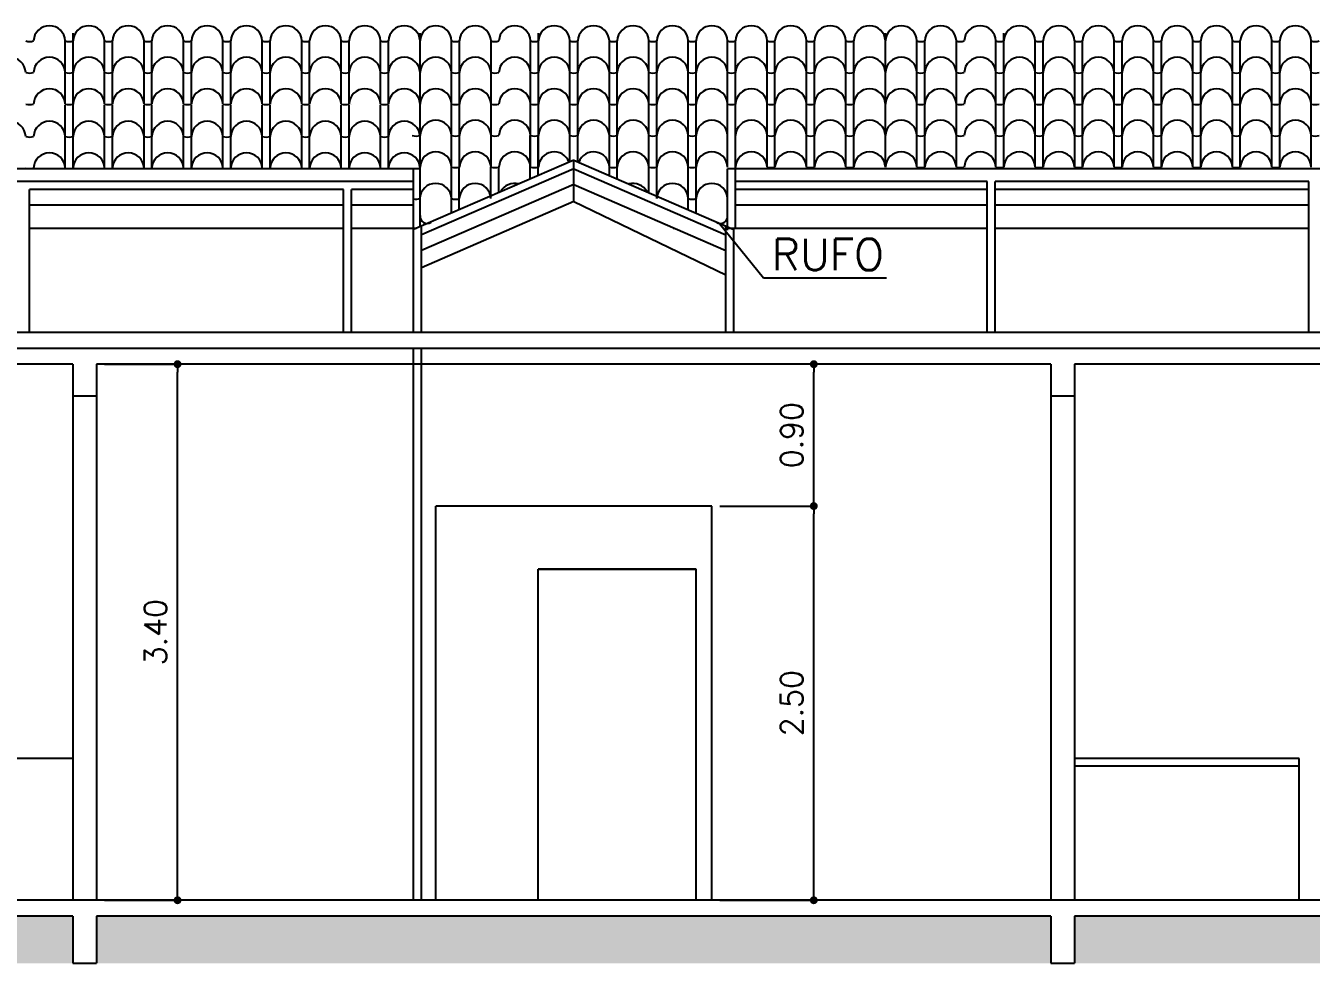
# Model space of a CAD drawing. Extents: x -410.3 to -320, y 119.3 to 190.5.
# Drawn here: x -365.1 to -356.95, y 158.92 to 164.87 of the extents above; entities that cross this region are included whole.
import ezdxf

# ---------------------------------------------------------------- set-up
doc = ezdxf.new("R2010")
doc.units = 0
doc.header["$MEASUREMENT"] = 0
doc.layers.get('DEFPOINTS').update_dxf_attribs({"linetype": 'CONTINUOUS'})
for name, color, linetype in [('ACESSÓRIO', 2, 'CONTINUOUS'), ('ALVENARIA', 7, 'CONTINUOUS'), ('ALVENARIA1', 44, 'CONTINUOUS'), ('COBERTURA', 6, 'CONTINUOUS'), ('COTA', 1, 'CONTINUOUS'), ('HATCH', 30, 'CONTINUOUS'), ('JAPOR', 142, 'CONTINUOUS'), ('TEXTO2', 40, 'CONTINUOUS')]:
    doc.layers.add(name, color=color, linetype=linetype)
doc.styles.add('SIMPLEX', font='SIMPLEX.SHX')
doc.dimstyles.new('DIM75', dxfattribs={"dimtxt": 0.14, "dimasz": 0.05, "dimexe": 0.02, "dimexo": 0.05, "dimgap": 0.07, "dimtad": 1, "dimzin": 0, "dimdsep": 46, "dimtxsty": 'SIMPLEX', "dimblk1": 'DOT', "dimblk2": 'DOT', "dimsah": 1, "dimcen": 0.09, "dimadec": 0, "dimazin": 0, "dimtfac": 1, "dimtix": 1, "dimtofl": 0, "dimtmove": 2, "dimatfit": 3, "dimldrblk": 'DOT', "dimfxl": 1, "dimtolj": 1, "dimtzin": 0, "dimarcsym": 0})

# ---------------------------------------------------------------- blocks, each defined once
blk = doc.blocks.new('DOT')
at = {"layer": 'ALVENARIA', "color": 0, "linetype": 'ByBlock'}
blk.add_line((-0.5, 0), (-1, 0), dxfattribs=at)
at = {"layer": 'ALVENARIA', "color": 0, "linetype": 'ByBlock', "const_width": 0.5}
blk.add_lwpolyline([(-0.25, 0, 1), (0.25, 0, 1)], format="xyb", close=True, dxfattribs=at)
blk = doc.blocks.new('*D329')
at = {"layer": 'COTA', "color": 0, "linetype": 'ByBlock', "lineweight": -2}
for p, q in [((-364.6039, 162.7185), (-364.1207, 162.7185)), ((-364.1407, 159.3685), (-364.1407, 162.6685)), ((-364.6039, 159.3185), (-364.1207, 159.3185))]:
    blk.add_line(p, q, dxfattribs=at)
at = {"layer": 'DEFPOINTS', "color": 0, "linetype": 'ByBlock'}
for p in [(-364.6539, 162.7185), (-364.1407, 162.7185), (-364.6539, 159.3185)]:
    blk.add_point(p, dxfattribs=at)
at = {"layer": 'COTA', "color": 0, "linetype": 'ByBlock', "lineweight": -2, "xscale": 0.05, "yscale": 0.05, "zscale": 0.05}
for p, rotation in [((-364.1407, 162.7185), 90), ((-364.1407, 159.3185), 270)]:
    blk.add_blockref('DOT', p, dxfattribs=dict(at, rotation=rotation))
at = {"layer": 'COTA', "color": 0, "linetype": 'ByBlock', "insert": (-364.2807, 161.0185), "char_height": 0.14, "attachment_point": 5, "rotation": 90, "style": 'SIMPLEX'}
blk.add_mtext('\\A1;3.40', dxfattribs=at)
blk = doc.blocks.new('*D330')
at = {"layer": 'COTA', "color": 0, "linetype": 'ByBlock', "lineweight": -2}
for p, q in [((-360.7039, 161.8185), (-360.0874, 161.8185)), ((-360.1074, 159.3685), (-360.1074, 161.7685)), ((-360.7039, 159.3185), (-360.0874, 159.3185))]:
    blk.add_line(p, q, dxfattribs=at)
at = {"layer": 'DEFPOINTS', "color": 0, "linetype": 'ByBlock'}
for p in [(-360.7539, 161.8185), (-360.1074, 161.8185), (-360.7539, 159.3185)]:
    blk.add_point(p, dxfattribs=at)
at = {"layer": 'COTA', "color": 0, "linetype": 'ByBlock', "lineweight": -2, "xscale": 0.05, "yscale": 0.05, "zscale": 0.05}
for p, rotation in [((-360.1074, 161.8185), 90), ((-360.1074, 159.3185), 270)]:
    blk.add_blockref('DOT', p, dxfattribs=dict(at, rotation=rotation))
at = {"layer": 'COTA', "color": 0, "linetype": 'ByBlock', "insert": (-360.2474, 160.5685), "char_height": 0.14, "attachment_point": 5, "rotation": 90, "style": 'SIMPLEX'}
blk.add_mtext('\\A1;2.50', dxfattribs=at)
blk = doc.blocks.new('*D331')
at = {"layer": 'COTA', "color": 0, "linetype": 'ByBlock', "lineweight": -2}
for p, q in [((-358.6539, 162.7185), (-360.1274, 162.7185)), ((-360.1074, 161.8685), (-360.1074, 162.6685)), ((-360.7039, 161.8185), (-360.0874, 161.8185))]:
    blk.add_line(p, q, dxfattribs=at)
at = {"layer": 'DEFPOINTS', "color": 0, "linetype": 'ByBlock'}
for p in [(-360.1074, 162.7185), (-358.6039, 162.7185), (-360.7539, 161.8185)]:
    blk.add_point(p, dxfattribs=at)
at = {"layer": 'COTA', "color": 0, "linetype": 'ByBlock', "lineweight": -2, "xscale": 0.05, "yscale": 0.05, "zscale": 0.05}
for p, rotation in [((-360.1074, 162.7185), 90), ((-360.1074, 161.8185), 270)]:
    blk.add_blockref('DOT', p, dxfattribs=dict(at, rotation=rotation))
at = {"layer": 'COTA', "color": 0, "linetype": 'ByBlock', "insert": (-360.2474, 162.2685), "char_height": 0.14, "attachment_point": 5, "rotation": 90, "style": 'SIMPLEX'}
blk.add_mtext('\\A1;0.90', dxfattribs=at)

msp = doc.modelspace()

# ---------------------------------------------------------------- hatches: boundary and pattern name
at = {"layer": 'HATCH', "linetype": 'ByBlock'}
h = msp.add_hatch(dxfattribs=at)
h.set_pattern_fill('EARTH', color=256, scale=0.8, angle=30, style=0)
h.paths.add_polyline_path([(-358.6039, 159.2185), (-364.6539, 159.2185), (-364.6539, 158.9185), (-358.6039, 158.9185)])
h.paths.add_polyline_path([(-355.4539, 159.2185), (-358.4539, 159.2185), (-358.4539, 158.9185), (-355.4539, 158.9185)])
h.paths.add_polyline_path([(-352.3039, 159.2185), (-355.3039, 159.2185), (-355.3039, 158.9185), (-352.3039, 158.9185)])
h.paths.add_polyline_path([(-349.1539, 159.2185), (-352.1539, 159.2185), (-352.1539, 158.9185), (-349.1539, 158.9185)])
h.paths.add_polyline_path([(-344.8539, 159.2185), (-349.0039, 159.2185), (-349.0039, 158.9185), (-344.8539, 158.9185)])
h.paths.add_polyline_path([(-342.9302, 159.1185), (-343.7039, 159.1185), (-344.7039, 159.1185), (-344.7039, 158.9185), (-342.9302, 158.9185)])
h.paths.add_polyline_path([(-368.4539, 159.2185), (-371.9539, 159.2185), (-371.9539, 158.9185), (-368.4539, 158.9185)])
h.paths.add_polyline_path([(-364.8039, 159.2185), (-368.3039, 159.2185), (-368.3039, 158.9185), (-364.8039, 158.9185)])
h.paths.add_polyline_path([(-372.1039, 159.2185), (-373.3039, 159.2185), (-373.3039, 158.9185), (-372.1039, 158.9185)])
h.paths.add_polyline_path([(-373.4539, 159.2185), (-374.6539, 159.2185), (-374.6539, 158.9185), (-373.4539, 158.9185)])
h.paths.add_polyline_path([(-374.8039, 159.2185), (-377.3039, 159.2185), (-377.3039, 158.9185), (-374.8039, 158.9185)])
h.paths.add_polyline_path([(-377.4539, 159.1185), (-378.4539, 159.1185), (-379.5484, 159.1185), (-379.5484, 158.9185), (-377.4539, 158.9185)])

# ---------------------------------------------------------------- linework, layer by layer
at = {"layer": 'ACESSÓRIO', "linetype": 'ByBlock'}
for p, q in [((-364.8039, 160.2185), (-365.3539, 160.2185)), ((-357.0313, 160.2185), (-358.4539, 160.2185)), ((-357.0313, 160.1685), (-358.4539, 160.1685)), ((-357.0313, 159.3185), (-357.0313, 160.2185))]:
    msp.add_line(p, q, dxfattribs=at)
at = {"layer": 'ALVENARIA', "linetype": 'ByBlock'}
for p, q in [((-344.7039, 162.8185), (-377.4539, 162.8185)), ((-362.6439, 159.3185), (-362.6439, 162.8185)), ((-362.5939, 159.3185), (-362.5939, 162.8185)), ((-364.8039, 162.7185), (-368.3039, 162.7185)), ((-358.6039, 162.7185), (-364.6539, 162.7185)), ((-355.4539, 162.7185), (-358.4539, 162.7185)), ((-364.8039, 162.5185), (-364.6539, 162.5185)), ((-358.6039, 162.5185), (-358.4539, 162.5185)), ((-360.8539, 161.4185), (-361.8539, 161.4185)), ((-344.7039, 159.3185), (-377.4539, 159.3185)), ((-364.8039, 159.2185), (-368.3039, 159.2185)), ((-358.6039, 159.2185), (-364.6539, 159.2185)), ((-355.4539, 159.2185), (-358.4539, 159.2185)), ((-364.8039, 158.9185), (-364.6539, 158.9185)), ((-358.6039, 158.9185), (-358.4539, 158.9185))]:
    msp.add_line(p, q, dxfattribs=at)
at = {"layer": 'ALVENARIA'}
for p, q in [((-364.8039, 162.7185), (-364.8039, 159.3185)), ((-364.6539, 162.7185), (-364.6539, 159.3185)), ((-358.6039, 162.7185), (-358.6039, 159.3185)), ((-358.4539, 162.7185), (-358.4539, 159.3185)), ((-364.8039, 159.2185), (-364.8039, 158.9185)), ((-364.6539, 159.2185), (-364.6539, 158.9185)), ((-358.6039, 159.2185), (-358.6039, 158.9185)), ((-358.4539, 159.2185), (-358.4539, 158.9185))]:
    msp.add_line(p, q, dxfattribs=at)
at = {"layer": 'ALVENARIA1', "linetype": 'ByBlock'}
for p, q in [((-360.7539, 161.8185), (-362.5039, 161.8185)), ((-362.5039, 159.3185), (-362.5039, 161.8185)), ((-360.7539, 159.3185), (-360.7539, 161.8185))]:
    msp.add_line(p, q, dxfattribs=at)
at = {"layer": 'COBERTURA'}
for p, q in [((-364.8032, 164.5685), (-364.8032, 164.8185)), ((-362.6033, 164.5685), (-362.6033, 164.8185)), ((-362.6033, 164.5685), (-362.6033, 164.8185)), ((-361.8533, 164.5685), (-361.8533, 164.8185)), ((-359.6534, 164.5685), (-359.6534, 164.8185)), ((-359.6534, 164.5685), (-359.6534, 164.8185)), ((-358.9034, 164.5685), (-358.9034, 164.8185)), ((-364.8533, 164.5685), (-364.8533, 164.7685)), ((-364.6033, 164.5685), (-364.6033, 164.7685)), ((-364.5532, 164.5685), (-364.5532, 164.7685)), ((-364.5532, 164.5685), (-364.5532, 164.7685)), ((-364.3533, 164.5685), (-364.3533, 164.7685)), ((-364.3032, 164.5685), (-364.3032, 164.7685)), ((-364.1033, 164.5685), (-364.1033, 164.7685)), ((-364.0532, 164.5685), (-364.0532, 164.7685)), ((-363.8533, 164.5685), (-363.8533, 164.7685)), ((-363.8032, 164.5685), (-363.8032, 164.7685)), ((-363.6033, 164.5685), (-363.6033, 164.7685)), ((-363.5532, 164.5685), (-363.5532, 164.7685)), ((-363.3533, 164.5685), (-363.3533, 164.7685)), ((-363.3032, 164.5685), (-363.3032, 164.7685)), ((-363.1033, 164.5685), (-363.1033, 164.7685)), ((-363.0532, 164.5685), (-363.0532, 164.7685)), ((-362.8533, 164.5685), (-362.8533, 164.7685)), ((-362.8032, 164.5685), (-362.8032, 164.7685)), ((-362.4034, 164.5685), (-362.4034, 164.7685)), ((-362.3533, 164.5685), (-362.3533, 164.7685)), ((-362.1534, 164.5685), (-362.1534, 164.7685)), ((-361.9034, 164.5685), (-361.9034, 164.7685)), ((-361.6534, 164.5685), (-361.6534, 164.7685)), ((-361.6033, 164.5685), (-361.6033, 164.7685)), ((-361.6033, 164.5685), (-361.6033, 164.7685)), ((-361.4034, 164.5685), (-361.4034, 164.7685)), ((-361.3533, 164.5685), (-361.3533, 164.7685)), ((-361.1534, 164.5685), (-361.1534, 164.7685)), ((-361.1033, 164.5685), (-361.1033, 164.7685)), ((-360.9034, 164.5685), (-360.9034, 164.7685)), ((-360.8533, 164.5685), (-360.8533, 164.7685)), ((-360.6534, 164.5685), (-360.6534, 164.7685)), ((-360.6033, 164.5685), (-360.6033, 164.7685)), ((-360.4034, 164.5685), (-360.4034, 164.7685)), ((-360.3533, 164.5685), (-360.3533, 164.7685)), ((-360.1534, 164.5685), (-360.1534, 164.7685)), ((-360.1033, 164.5685), (-360.1033, 164.7685)), ((-359.9034, 164.5685), (-359.9034, 164.7685)), ((-359.8533, 164.5685), (-359.8533, 164.7685)), ((-359.4535, 164.5685), (-359.4535, 164.7685)), ((-359.4034, 164.5685), (-359.4034, 164.7685)), ((-359.2035, 164.5685), (-359.2035, 164.7685)), ((-358.9535, 164.5685), (-358.9535, 164.7685)), ((-358.7035, 164.5685), (-358.7035, 164.7685)), ((-358.6534, 164.5685), (-358.6534, 164.7685)), ((-358.6534, 164.5685), (-358.6534, 164.7685)), ((-358.4535, 164.5685), (-358.4535, 164.7685)), ((-358.4034, 164.5685), (-358.4034, 164.7685)), ((-358.2035, 164.5685), (-358.2035, 164.7685)), ((-358.1534, 164.5685), (-358.1534, 164.7685)), ((-357.9535, 164.5685), (-357.9535, 164.7685)), ((-357.9034, 164.5685), (-357.9034, 164.7685)), ((-357.7035, 164.5685), (-357.7035, 164.7685)), ((-357.6534, 164.5685), (-357.6534, 164.7685)), ((-357.4535, 164.5685), (-357.4535, 164.7685)), ((-357.4034, 164.5685), (-357.4034, 164.7685)), ((-357.2035, 164.5685), (-357.2035, 164.7685)), ((-357.1534, 164.5685), (-357.1534, 164.7685)), ((-356.9535, 164.5685), (-356.9535, 164.7685)), ((-364.8533, 164.3685), (-364.8533, 164.5685)), ((-364.8032, 164.3685), (-364.8032, 164.6185)), ((-364.6033, 164.3685), (-364.6033, 164.5685)), ((-364.5532, 164.3685), (-364.5532, 164.5685)), ((-364.5532, 164.3685), (-364.5532, 164.5685)), ((-364.3533, 164.3685), (-364.3533, 164.5685)), ((-364.3032, 164.3685), (-364.3032, 164.5685)), ((-364.1033, 164.3685), (-364.1033, 164.5685)), ((-364.0532, 164.3685), (-364.0532, 164.5685)), ((-363.8533, 164.3685), (-363.8533, 164.5685)), ((-363.8032, 164.3685), (-363.8032, 164.5685)), ((-363.6033, 164.3685), (-363.6033, 164.5685)), ((-363.5532, 164.3685), (-363.5532, 164.5685)), ((-363.3533, 164.3685), (-363.3533, 164.5685)), ((-363.3032, 164.3685), (-363.3032, 164.5685)), ((-363.1033, 164.3685), (-363.1033, 164.5685)), ((-363.0532, 164.3685), (-363.0532, 164.5685)), ((-362.8533, 164.3685), (-362.8533, 164.5685)), ((-362.8032, 164.3685), (-362.8032, 164.5685)), ((-362.6033, 164.3685), (-362.6033, 164.6185)), ((-362.6033, 164.3685), (-362.6033, 164.6185)), ((-362.4034, 164.3685), (-362.4034, 164.5685)), ((-362.3533, 164.3685), (-362.3533, 164.5685)), ((-362.1534, 164.3685), (-362.1534, 164.5685)), ((-361.9034, 164.3685), (-361.9034, 164.5685)), ((-361.8533, 164.3685), (-361.8533, 164.6185)), ((-361.6534, 164.3685), (-361.6534, 164.5685)), ((-361.6033, 164.3685), (-361.6033, 164.5685)), ((-361.6033, 164.3685), (-361.6033, 164.5685)), ((-361.4034, 164.3685), (-361.4034, 164.5685)), ((-361.3533, 164.3685), (-361.3533, 164.5685)), ((-361.1534, 164.3685), (-361.1534, 164.5685)), ((-361.1033, 164.3685), (-361.1033, 164.5685)), ((-360.9034, 164.3685), (-360.9034, 164.5685)), ((-360.8533, 164.3685), (-360.8533, 164.5685)), ((-360.6534, 164.3685), (-360.6534, 164.5685)), ((-360.6033, 164.3685), (-360.6033, 164.5685)), ((-360.4034, 164.3685), (-360.4034, 164.5685)), ((-360.3533, 164.3685), (-360.3533, 164.5685)), ((-360.1534, 164.3685), (-360.1534, 164.5685)), ((-360.1033, 164.3685), (-360.1033, 164.5685)), ((-359.9034, 164.3685), (-359.9034, 164.5685)), ((-359.8533, 164.3685), (-359.8533, 164.5685)), ((-359.6534, 164.3685), (-359.6534, 164.6185)), ((-359.6534, 164.3685), (-359.6534, 164.6185)), ((-359.4535, 164.3685), (-359.4535, 164.5685)), ((-359.4034, 164.3685), (-359.4034, 164.5685)), ((-359.2035, 164.3685), (-359.2035, 164.5685)), ((-358.9535, 164.3685), (-358.9535, 164.5685)), ((-358.9034, 164.3685), (-358.9034, 164.6185)), ((-358.7035, 164.3685), (-358.7035, 164.5685)), ((-358.6534, 164.3685), (-358.6534, 164.5685)), ((-358.6534, 164.3685), (-358.6534, 164.5685)), ((-358.4535, 164.3685), (-358.4535, 164.5685)), ((-358.4034, 164.3685), (-358.4034, 164.5685)), ((-358.2035, 164.3685), (-358.2035, 164.5685)), ((-358.1534, 164.3685), (-358.1534, 164.5685)), ((-357.9535, 164.3685), (-357.9535, 164.5685)), ((-357.9034, 164.3685), (-357.9034, 164.5685)), ((-357.7035, 164.3685), (-357.7035, 164.5685)), ((-357.6534, 164.3685), (-357.6534, 164.5685)), ((-357.4535, 164.3685), (-357.4535, 164.5685)), ((-357.4034, 164.3685), (-357.4034, 164.5685)), ((-357.2035, 164.3685), (-357.2035, 164.5685)), ((-357.1534, 164.3685), (-357.1534, 164.5685)), ((-356.9535, 164.3685), (-356.9535, 164.5685)), ((-364.8032, 164.1621), (-364.8032, 164.4121)), ((-362.6033, 164.1685), (-362.6033, 164.4185)), ((-361.8533, 164.1685), (-361.8533, 164.4185)), ((-359.6534, 164.1685), (-359.6534, 164.4185)), ((-359.6534, 164.1685), (-359.6534, 164.4185)), ((-358.9034, 164.1685), (-358.9034, 164.4185)), ((-365.0784, 164.3685), (-365.0784, 164.3685)), ((-364.8533, 164.1621), (-364.8533, 164.3621)), ((-364.6033, 164.1621), (-364.6033, 164.3621)), ((-364.5532, 164.1621), (-364.5532, 164.3621)), ((-364.5532, 164.1621), (-364.5532, 164.3621)), ((-364.3533, 164.1621), (-364.3533, 164.3621)), ((-364.3032, 164.1621), (-364.3032, 164.3621)), ((-364.1033, 164.1621), (-364.1033, 164.3621)), ((-364.0532, 164.1621), (-364.0532, 164.3621)), ((-363.8533, 164.1621), (-363.8533, 164.3621)), ((-363.8032, 164.1621), (-363.8032, 164.3621)), ((-363.6033, 164.1621), (-363.6033, 164.3621)), ((-363.5532, 164.1621), (-363.5532, 164.3621)), ((-363.3533, 164.1621), (-363.3533, 164.3621)), ((-363.3032, 164.1621), (-363.3032, 164.3621)), ((-363.1033, 164.1621), (-363.1033, 164.3621)), ((-363.0532, 164.1621), (-363.0532, 164.3621)), ((-363.0384, 164.3685), (-363.0384, 164.3685)), ((-362.8533, 164.1621), (-362.8533, 164.3621)), ((-362.8032, 164.1621), (-362.8032, 164.3621)), ((-362.4034, 164.1685), (-362.4034, 164.3685)), ((-362.3533, 164.1685), (-362.3533, 164.3685)), ((-362.1534, 164.1685), (-362.1534, 164.3685)), ((-361.9034, 164.1685), (-361.9034, 164.3685)), ((-361.6534, 164.1685), (-361.6534, 164.3685)), ((-361.6033, 164.1685), (-361.6033, 164.3685)), ((-361.6033, 164.1685), (-361.6033, 164.3685)), ((-361.4034, 164.1685), (-361.4034, 164.3685)), ((-361.3533, 164.1685), (-361.3533, 164.3685)), ((-361.1534, 164.1685), (-361.1534, 164.3685)), ((-361.1033, 164.1685), (-361.1033, 164.3685)), ((-360.9034, 164.1685), (-360.9034, 164.3685)), ((-360.8533, 164.1685), (-360.8533, 164.3685)), ((-360.6534, 164.1685), (-360.6534, 164.3685)), ((-360.6034, 163.58), (-360.6034, 164.3685)), ((-360.4034, 164.1685), (-360.4034, 164.3685)), ((-360.3533, 164.1685), (-360.3533, 164.3685)), ((-360.1534, 164.1685), (-360.1534, 164.3685)), ((-360.1033, 164.1685), (-360.1033, 164.3685)), ((-359.9034, 164.1685), (-359.9034, 164.3685)), ((-359.8533, 164.1685), (-359.8533, 164.3685)), ((-359.4535, 164.1685), (-359.4535, 164.3685)), ((-359.4034, 164.1685), (-359.4034, 164.3685)), ((-359.2035, 164.1685), (-359.2035, 164.3685)), ((-358.9584, 164.3685), (-358.9584, 164.3685)), ((-358.9535, 164.1685), (-358.9535, 164.3685)), ((-358.7035, 164.1685), (-358.7035, 164.3685)), ((-358.6534, 164.1685), (-358.6534, 164.3685)), ((-358.6534, 164.1685), (-358.6534, 164.3685)), ((-358.4535, 164.1685), (-358.4535, 164.3685)), ((-358.4034, 164.1685), (-358.4034, 164.3685)), ((-358.2035, 164.1685), (-358.2035, 164.3685)), ((-358.1534, 164.1685), (-358.1534, 164.3685)), ((-357.9535, 164.1685), (-357.9535, 164.3685)), ((-357.9034, 164.1685), (-357.9034, 164.3685)), ((-357.7035, 164.1685), (-357.7035, 164.3685)), ((-357.6534, 164.1685), (-357.6534, 164.3685)), ((-357.4535, 164.1685), (-357.4535, 164.3685)), ((-357.4034, 164.1685), (-357.4034, 164.3685)), ((-357.2035, 164.1685), (-357.2035, 164.3685)), ((-357.1534, 164.1685), (-357.1534, 164.3685)), ((-356.9535, 164.1685), (-356.9535, 164.3685)), ((-362.6033, 163.5895), (-362.6033, 164.2185)), ((-361.8533, 163.9685), (-361.8533, 164.2185)), ((-359.6534, 163.9685), (-359.6534, 164.2185)), ((-359.6534, 163.9685), (-359.6534, 164.2185)), ((-358.9034, 163.9685), (-358.9034, 164.2185)), ((-364.8533, 163.9621), (-364.8533, 164.1621)), ((-364.8032, 163.9621), (-364.8032, 164.2121)), ((-364.6033, 163.9621), (-364.6033, 164.1621)), ((-364.5532, 163.9621), (-364.5532, 164.1621)), ((-364.5532, 163.9621), (-364.5532, 164.1621)), ((-364.3533, 163.9621), (-364.3533, 164.1621)), ((-364.3032, 163.9621), (-364.3032, 164.1621)), ((-364.1033, 163.9621), (-364.1033, 164.1621)), ((-364.0532, 163.9621), (-364.0532, 164.1621)), ((-363.8533, 163.9621), (-363.8533, 164.1621)), ((-363.8032, 163.9621), (-363.8032, 164.1621)), ((-363.6033, 163.9621), (-363.6033, 164.1621)), ((-363.5532, 163.9621), (-363.5532, 164.1621)), ((-363.3533, 163.9621), (-363.3533, 164.1621)), ((-363.3032, 163.9621), (-363.3032, 164.1621)), ((-363.1033, 163.9621), (-363.1033, 164.1621)), ((-363.0532, 163.9621), (-363.0532, 164.1621)), ((-362.8533, 163.9621), (-362.8533, 164.1621)), ((-362.8032, 163.9621), (-362.8032, 164.1621)), ((-362.4034, 163.9685), (-362.4034, 164.1685)), ((-362.3533, 163.9685), (-362.3533, 164.1685)), ((-362.1534, 163.9685), (-362.1534, 164.1685)), ((-361.9045, 163.8932), (-361.9045, 164.1685)), ((-361.9034, 163.9685), (-361.9034, 164.1685)), ((-361.8544, 163.915), (-361.8544, 164.1685)), ((-361.6534, 164.0024), (-361.6534, 164.1685)), ((-361.6033, 164.0019), (-361.6033, 164.1685)), ((-361.6033, 164.0019), (-361.6033, 164.1685)), ((-361.4034, 163.915), (-361.4034, 164.1685)), ((-361.3533, 163.8932), (-361.3533, 164.1685)), ((-361.1534, 163.9685), (-361.1534, 164.1685)), ((-361.1033, 163.9685), (-361.1033, 164.1685)), ((-360.9034, 163.9685), (-360.9034, 164.1685)), ((-360.8533, 163.9685), (-360.8533, 164.1685)), ((-360.6534, 163.9685), (-360.6534, 164.1685)), ((-360.4034, 163.9685), (-360.4034, 164.1685)), ((-360.3533, 163.9685), (-360.3533, 164.1685)), ((-360.1534, 163.9685), (-360.1534, 164.1685)), ((-360.1033, 163.9685), (-360.1033, 164.1685)), ((-359.9034, 163.9685), (-359.9034, 164.1685)), ((-359.8533, 163.9685), (-359.8533, 164.1685)), ((-359.4535, 163.9685), (-359.4535, 164.1685)), ((-359.4034, 163.9685), (-359.4034, 164.1685)), ((-359.2035, 163.9685), (-359.2035, 164.1685)), ((-358.9535, 163.9685), (-358.9535, 164.1685)), ((-358.7035, 163.9685), (-358.7035, 164.1685)), ((-358.6534, 163.9685), (-358.6534, 164.1685)), ((-358.6534, 163.9685), (-358.6534, 164.1685)), ((-358.4535, 163.9685), (-358.4535, 164.1685)), ((-358.4034, 163.9685), (-358.4034, 164.1685)), ((-358.2035, 163.9685), (-358.2035, 164.1685)), ((-358.1534, 163.9685), (-358.1534, 164.1685)), ((-357.9535, 163.9685), (-357.9535, 164.1685)), ((-357.9034, 163.9685), (-357.9034, 164.1685)), ((-357.7035, 163.9685), (-357.7035, 164.1685)), ((-357.6534, 163.9685), (-357.6534, 164.1685)), ((-357.4535, 163.9685), (-357.4535, 164.1685)), ((-357.4034, 163.9685), (-357.4034, 164.1685)), ((-357.2035, 163.9685), (-357.2035, 164.1685)), ((-357.1534, 163.9685), (-357.1534, 164.1685)), ((-356.9535, 163.9685), (-356.9535, 164.1685)), ((-361.6289, 164.013), (-362.6439, 163.5719)), ((-361.6289, 163.7495), (-361.6289, 164.013)), ((-361.6289, 164.013), (-360.6139, 163.5719)), ((-362.6033, 163.9574), (-378.2539, 163.9574)), ((-365.0784, 163.9621), (-365.0784, 163.9621)), ((-363.0384, 163.9621), (-363.0384, 163.9621)), ((-362.6439, 162.9185), (-362.6439, 163.9574)), ((-361.6289, 163.9585), (-362.5939, 163.5391)), ((-362.4045, 163.7685), (-362.4045, 163.9685)), ((-362.3544, 163.7685), (-362.3544, 163.9685)), ((-362.1545, 163.7685), (-362.1545, 163.9685)), ((-362.1044, 163.8064), (-362.1044, 163.9685)), ((-361.6289, 163.9585), (-360.6639, 163.5391)), ((-361.1534, 163.8064), (-361.1534, 163.9685)), ((-361.1033, 163.7685), (-361.1033, 163.9685)), ((-360.9034, 163.7685), (-360.9034, 163.9685)), ((-360.8533, 163.7685), (-360.8533, 163.9685)), ((-360.6534, 163.7685), (-360.6534, 163.9574)), ((-343.9039, 163.9574), (-360.6534, 163.9574)), ((-358.9584, 163.9685), (-358.9584, 163.9685)), ((-362.6439, 163.8774), (-378.2539, 163.8774)), ((-363.0884, 163.8774), (-365.0784, 163.8774)), ((-365.0784, 162.9185), (-365.0784, 163.8274)), ((-363.0884, 163.8274), (-365.0784, 163.8274)), ((-363.0884, 162.9185), (-363.0884, 163.8274)), ((-363.0384, 162.9185), (-363.0384, 163.8274)), ((-362.6439, 163.8274), (-363.0384, 163.8274)), ((-362.6439, 163.8774), (-362.6533, 163.8774)), ((-361.6289, 163.8585), (-362.5939, 163.4391)), ((-361.6289, 163.8585), (-360.6639, 163.4391)), ((-359.0084, 163.8774), (-360.6034, 163.8774)), ((-359.0084, 163.8274), (-360.6034, 163.8274)), ((-359.0084, 162.9185), (-359.0084, 163.8774)), ((-358.9584, 162.9185), (-358.9584, 163.8774)), ((-356.9684, 163.8774), (-358.9584, 163.8774)), ((-356.9684, 163.8274), (-358.9584, 163.8274)), ((-356.9684, 162.9185), (-356.9684, 163.8774)), ((-361.6289, 163.7495), (-362.5939, 163.33)), ((-362.4045, 163.6759), (-362.4045, 163.7685)), ((-362.3544, 163.6977), (-362.3544, 163.7685)), ((-361.6289, 163.7495), (-360.6639, 163.285)), ((-360.9034, 163.6977), (-360.9034, 163.7685)), ((-360.8533, 163.6759), (-360.8533, 163.7685)), ((-360.6534, 163.5685), (-360.6534, 163.7685)), ((-363.0884, 163.7274), (-365.0784, 163.7274)), ((-362.6439, 163.7274), (-363.0384, 163.7274)), ((-359.0084, 163.7274), (-360.6034, 163.7274)), ((-356.9684, 163.7274), (-358.9584, 163.7274)), ((-363.0884, 163.58), (-365.0784, 163.58)), ((-362.6253, 163.58), (-363.0384, 163.58)), ((-362.5939, 162.9185), (-362.5939, 163.5936)), ((-360.9881, 163.58), (-360.9984, 163.58)), ((-360.6639, 162.9185), (-360.6639, 163.5936)), ((-359.0084, 163.58), (-360.6639, 163.58)), ((-360.6139, 162.9185), (-360.6139, 163.5719)), ((-356.9684, 163.58), (-358.9584, 163.58)), ((-343.9039, 162.9185), (-378.2539, 162.9185))]:
    msp.add_line(p, q, dxfattribs=at)
for centre, radius, start, end in [((-364.9533, 164.7653), 0.1, 1.82722, 178.17278), ((-364.7033, 164.7653), 0.1, 1.82722, 178.17278), ((-364.4533, 164.7653), 0.1, 1.82722, 178.17278), ((-364.2033, 164.7653), 0.1, 1.82722, 178.17278), ((-363.9533, 164.7653), 0.1, 1.82722, 178.17278), ((-363.7033, 164.7653), 0.1, 1.82722, 178.17278), ((-363.4533, 164.7653), 0.1, 1.82722, 178.17278), ((-363.2033, 164.7653), 0.1, 1.82722, 178.17278), ((-362.9533, 164.7653), 0.1, 1.82722, 178.17278), ((-362.7033, 164.7653), 0.1, 1.82722, 178.17278), ((-362.5034, 164.7653), 0.1, 1.82722, 178.17278), ((-362.2534, 164.7653), 0.1, 1.82722, 178.17278), ((-362.0034, 164.7653), 0.1, 1.82722, 178.17278), ((-361.7534, 164.7653), 0.1, 1.82722, 178.17278), ((-361.5034, 164.7653), 0.1, 1.82722, 178.17278), ((-361.2534, 164.7653), 0.1, 1.82722, 178.17278), ((-361.0034, 164.7653), 0.1, 1.82722, 178.17278), ((-360.7534, 164.7653), 0.1, 1.82722, 178.17278), ((-360.5034, 164.7653), 0.1, 1.82722, 178.17278), ((-360.2534, 164.7653), 0.1, 1.82722, 178.17278), ((-360.0034, 164.7653), 0.1, 1.82722, 178.17278), ((-359.7534, 164.7653), 0.1, 1.82722, 178.17278), ((-359.5535, 164.7653), 0.1, 1.82722, 178.17278), ((-359.3035, 164.7653), 0.1, 1.82722, 178.17278), ((-359.0535, 164.7653), 0.1, 1.82722, 178.17278), ((-358.8035, 164.7653), 0.1, 1.82722, 178.17278), ((-358.5535, 164.7653), 0.1, 1.82722, 178.17278), ((-358.3035, 164.7653), 0.1, 1.82722, 178.17278), ((-358.0535, 164.7653), 0.1, 1.82722, 178.17278), ((-357.8035, 164.7653), 0.1, 1.82722, 178.17278), ((-357.5535, 164.7653), 0.1, 1.82722, 178.17278), ((-357.3035, 164.7653), 0.1, 1.82722, 178.17278), ((-357.0535, 164.7653), 0.1, 1.82722, 178.17278), ((-365.0783, 164.8653), 0.1, 255.4924, 284.5076), ((-364.8283, 164.8653), 0.1, 255.4924, 284.5076), ((-364.5783, 164.8653), 0.1, 255.4924, 284.5076), ((-364.3283, 164.8653), 0.1, 255.4924, 284.5076), ((-364.0783, 164.8653), 0.1, 255.4924, 284.5076), ((-363.8283, 164.8653), 0.1, 255.4924, 284.5076), ((-363.5783, 164.8653), 0.1, 255.4924, 284.5076), ((-363.3283, 164.8653), 0.1, 255.4924, 284.5076), ((-363.0783, 164.8653), 0.1, 255.4924, 284.5076), ((-362.8283, 164.8653), 0.1, 255.4924, 284.5076), ((-362.3784, 164.8653), 0.1, 255.4924, 284.5076), ((-362.1284, 164.8653), 0.1, 255.4924, 284.5076), ((-361.8784, 164.8653), 0.1, 255.4924, 284.5076), ((-361.6284, 164.8653), 0.1, 255.4924, 284.5076), ((-361.3784, 164.8653), 0.1, 255.4924, 284.5076), ((-361.1284, 164.8653), 0.1, 255.4924, 284.5076), ((-360.8784, 164.8653), 0.1, 255.4924, 284.5076), ((-360.6284, 164.8653), 0.1, 255.4924, 284.5076), ((-360.3784, 164.8653), 0.1, 255.4924, 284.5076), ((-360.1284, 164.8653), 0.1, 255.4924, 284.5076), ((-359.8784, 164.8653), 0.1, 255.4924, 284.5076), ((-359.4285, 164.8653), 0.1, 255.4924, 284.5076), ((-359.1785, 164.8653), 0.1, 255.4924, 284.5076), ((-358.9285, 164.8653), 0.1, 255.4924, 284.5076), ((-358.6785, 164.8653), 0.1, 255.4924, 284.5076), ((-358.4285, 164.8653), 0.1, 255.4924, 284.5076), ((-358.1785, 164.8653), 0.1, 255.4924, 284.5076), ((-357.9285, 164.8653), 0.1, 255.4924, 284.5076), ((-357.6785, 164.8653), 0.1, 255.4924, 284.5076), ((-357.4285, 164.8653), 0.1, 255.4924, 284.5076), ((-357.1785, 164.8653), 0.1, 255.4924, 284.5076), ((-356.9285, 164.8653), 0.1, 255.4924, 284.5076), ((-365.2033, 164.5653), 0.1, 1.82722, 178.17278), ((-364.9533, 164.5653), 0.1, 1.82722, 178.17278), ((-364.9533, 164.5653), 0.1, 1.82722, 178.17278), ((-364.7033, 164.5653), 0.1, 1.82722, 178.17278), ((-364.7033, 164.5653), 0.1, 1.82722, 178.17278), ((-364.4533, 164.5653), 0.1, 1.82722, 178.17278), ((-364.4533, 164.5653), 0.1, 1.82722, 178.17278), ((-364.2033, 164.5653), 0.1, 1.82722, 178.17278), ((-364.2033, 164.5653), 0.1, 1.82722, 178.17278), ((-363.9533, 164.5653), 0.1, 1.82722, 178.17278), ((-363.9533, 164.5653), 0.1, 1.82722, 178.17278), ((-363.7033, 164.5653), 0.1, 1.82722, 178.17278), ((-363.7033, 164.5653), 0.1, 1.82722, 178.17278), ((-363.4533, 164.5653), 0.1, 1.82722, 178.17278), ((-363.4533, 164.5653), 0.1, 1.82722, 178.17278), ((-363.2033, 164.5653), 0.1, 1.82722, 178.17278), ((-363.2033, 164.5653), 0.1, 1.82722, 178.17278), ((-362.9533, 164.5653), 0.1, 1.82722, 178.17278), ((-362.9533, 164.5653), 0.1, 1.82722, 178.17278), ((-362.7033, 164.5653), 0.1, 1.82722, 178.17278), ((-362.7033, 164.5653), 0.1, 1.82722, 178.17278), ((-362.5034, 164.5653), 0.1, 1.82722, 178.17278), ((-362.5034, 164.5653), 0.1, 1.82722, 178.17278), ((-362.2534, 164.5653), 0.1, 1.82722, 178.17278), ((-362.2534, 164.5653), 0.1, 1.82722, 178.17278), ((-362.0034, 164.5653), 0.1, 1.82722, 178.17278), ((-362.0034, 164.5653), 0.1, 1.82722, 178.17278), ((-361.7534, 164.5653), 0.1, 1.82722, 178.17278), ((-361.7534, 164.5653), 0.1, 1.82722, 178.17278), ((-361.5034, 164.5653), 0.1, 1.82722, 178.17278), ((-361.5034, 164.5653), 0.1, 1.82722, 178.17278), ((-361.2534, 164.5653), 0.1, 1.82722, 178.17278), ((-361.2534, 164.5653), 0.1, 1.82722, 178.17278), ((-361.0034, 164.5653), 0.1, 1.82722, 178.17278), ((-361.0034, 164.5653), 0.1, 1.82722, 178.17278), ((-360.7534, 164.5653), 0.1, 1.82722, 178.17278), ((-360.7534, 164.5653), 0.1, 1.82722, 178.17278), ((-360.5034, 164.5653), 0.1, 1.82722, 178.17278), ((-360.5034, 164.5653), 0.1, 1.82722, 178.17278), ((-360.2534, 164.5653), 0.1, 1.82722, 178.17278), ((-360.2534, 164.5653), 0.1, 1.82722, 178.17278), ((-360.0034, 164.5653), 0.1, 1.82722, 178.17278), ((-360.0034, 164.5653), 0.1, 1.82722, 178.17278), ((-359.7534, 164.5653), 0.1, 1.82722, 178.17278), ((-359.7534, 164.5653), 0.1, 1.82722, 178.17278), ((-359.5535, 164.5653), 0.1, 1.82722, 178.17278), ((-359.5535, 164.5653), 0.1, 1.82722, 178.17278), ((-359.3035, 164.5653), 0.1, 1.82722, 178.17278), ((-359.3035, 164.5653), 0.1, 1.82722, 178.17278), ((-359.0535, 164.5653), 0.1, 1.82722, 178.17278), ((-359.0535, 164.5653), 0.1, 1.82722, 178.17278), ((-358.8035, 164.5653), 0.1, 1.82722, 178.17278), ((-358.8035, 164.5653), 0.1, 1.82722, 178.17278), ((-358.5535, 164.5653), 0.1, 1.82722, 178.17278), ((-358.5535, 164.5653), 0.1, 1.82722, 178.17278), ((-358.3035, 164.5653), 0.1, 1.82722, 178.17278), ((-358.3035, 164.5653), 0.1, 1.82722, 178.17278), ((-358.0535, 164.5653), 0.1, 1.82722, 178.17278), ((-358.0535, 164.5653), 0.1, 1.82722, 178.17278), ((-357.8035, 164.5653), 0.1, 1.82722, 178.17278), ((-357.8035, 164.5653), 0.1, 1.82722, 178.17278), ((-357.5535, 164.5653), 0.1, 1.82722, 178.17278), ((-357.5535, 164.5653), 0.1, 1.82722, 178.17278), ((-357.3035, 164.5653), 0.1, 1.82722, 178.17278), ((-357.3035, 164.5653), 0.1, 1.82722, 178.17278), ((-357.0535, 164.5653), 0.1, 1.82722, 178.17278), ((-357.0535, 164.5653), 0.1, 1.82722, 178.17278), ((-365.0783, 164.6653), 0.1, 255.4924, 284.5076), ((-365.0783, 164.6653), 0.1, 255.4924, 284.5076), ((-364.8283, 164.6653), 0.1, 255.4924, 284.5076), ((-364.8283, 164.6653), 0.1, 255.4924, 284.5076), ((-364.5783, 164.6653), 0.1, 255.4924, 284.5076), ((-364.5783, 164.6653), 0.1, 255.4924, 284.5076), ((-364.3283, 164.6653), 0.1, 255.4924, 284.5076), ((-364.3283, 164.6653), 0.1, 255.4924, 284.5076), ((-364.0783, 164.6653), 0.1, 255.4924, 284.5076), ((-364.0783, 164.6653), 0.1, 255.4924, 284.5076), ((-363.8283, 164.6653), 0.1, 255.4924, 284.5076), ((-363.8283, 164.6653), 0.1, 255.4924, 284.5076), ((-363.5783, 164.6653), 0.1, 255.4924, 284.5076), ((-363.5783, 164.6653), 0.1, 255.4924, 284.5076), ((-363.3283, 164.6653), 0.1, 255.4924, 284.5076), ((-363.3283, 164.6653), 0.1, 255.4924, 284.5076), ((-363.0783, 164.6653), 0.1, 255.4924, 284.5076), ((-363.0783, 164.6653), 0.1, 255.4924, 284.5076), ((-362.8283, 164.6653), 0.1, 255.4924, 284.5076), ((-362.8283, 164.6653), 0.1, 255.4924, 284.5076), ((-362.3784, 164.6653), 0.1, 255.4924, 284.5076), ((-362.3784, 164.6653), 0.1, 255.4924, 284.5076), ((-362.1284, 164.6653), 0.1, 255.4924, 284.5076), ((-362.1284, 164.6653), 0.1, 255.4924, 284.5076), ((-361.8784, 164.6653), 0.1, 255.4924, 284.5076), ((-361.8784, 164.6653), 0.1, 255.4924, 284.5076), ((-361.6284, 164.6653), 0.1, 255.4924, 284.5076), ((-361.6284, 164.6653), 0.1, 255.4924, 284.5076), ((-361.3784, 164.6653), 0.1, 255.4924, 284.5076), ((-361.3784, 164.6653), 0.1, 255.4924, 284.5076), ((-361.1284, 164.6653), 0.1, 255.4924, 284.5076), ((-361.1284, 164.6653), 0.1, 255.4924, 284.5076), ((-360.8784, 164.6653), 0.1, 255.4924, 284.5076), ((-360.8784, 164.6653), 0.1, 255.4924, 284.5076), ((-360.6284, 164.6653), 0.1, 255.4924, 284.5076), ((-360.6284, 164.6653), 0.1, 255.4924, 284.5076), ((-360.3784, 164.6653), 0.1, 255.4924, 284.5076), ((-360.3784, 164.6653), 0.1, 255.4924, 284.5076), ((-360.1284, 164.6653), 0.1, 255.4924, 284.5076), ((-360.1284, 164.6653), 0.1, 255.4924, 284.5076), ((-359.8784, 164.6653), 0.1, 255.4924, 284.5076), ((-359.8784, 164.6653), 0.1, 255.4924, 284.5076), ((-359.4285, 164.6653), 0.1, 255.4924, 284.5076), ((-359.4285, 164.6653), 0.1, 255.4924, 284.5076), ((-359.1785, 164.6653), 0.1, 255.4924, 284.5076), ((-359.1785, 164.6653), 0.1, 255.4924, 284.5076), ((-358.9285, 164.6653), 0.1, 255.4924, 284.5076), ((-358.9285, 164.6653), 0.1, 255.4924, 284.5076), ((-358.6785, 164.6653), 0.1, 255.4924, 284.5076), ((-358.6785, 164.6653), 0.1, 255.4924, 284.5076), ((-358.4285, 164.6653), 0.1, 255.4924, 284.5076), ((-358.4285, 164.6653), 0.1, 255.4924, 284.5076), ((-358.1785, 164.6653), 0.1, 255.4924, 284.5076), ((-358.1785, 164.6653), 0.1, 255.4924, 284.5076), ((-357.9285, 164.6653), 0.1, 255.4924, 284.5076), ((-357.9285, 164.6653), 0.1, 255.4924, 284.5076), ((-357.6785, 164.6653), 0.1, 255.4924, 284.5076), ((-357.6785, 164.6653), 0.1, 255.4924, 284.5076), ((-357.4285, 164.6653), 0.1, 255.4924, 284.5076), ((-357.4285, 164.6653), 0.1, 255.4924, 284.5076), ((-357.1785, 164.6653), 0.1, 255.4924, 284.5076), ((-357.1785, 164.6653), 0.1, 255.4924, 284.5076), ((-356.9285, 164.6653), 0.1, 255.4924, 284.5076), ((-356.9285, 164.6653), 0.1, 255.4924, 284.5076), ((-364.9533, 164.3653), 0.1, 1.82722, 178.17278), ((-364.7033, 164.3653), 0.1, 1.82722, 178.17278), ((-364.4533, 164.3653), 0.1, 1.82722, 178.17278), ((-364.2033, 164.3653), 0.1, 1.82722, 178.17278), ((-363.9533, 164.3653), 0.1, 1.82722, 178.17278), ((-363.7033, 164.3653), 0.1, 1.82722, 178.17278), ((-363.4533, 164.3653), 0.1, 1.82722, 178.17278), ((-363.2033, 164.3653), 0.1, 1.82722, 178.17278), ((-362.9533, 164.3653), 0.1, 1.82722, 178.17278), ((-362.7033, 164.3653), 0.1, 1.82722, 178.17278), ((-362.5034, 164.3653), 0.1, 1.82722, 178.17278), ((-362.2534, 164.3653), 0.1, 1.82722, 178.17278), ((-362.0034, 164.3653), 0.1, 1.82722, 178.17278), ((-361.7534, 164.3653), 0.1, 1.82722, 178.17278), ((-361.5034, 164.3653), 0.1, 1.82722, 178.17278), ((-361.2534, 164.3653), 0.1, 1.82722, 178.17278), ((-361.0034, 164.3653), 0.1, 1.82722, 178.17278), ((-360.7534, 164.3653), 0.1, 1.82722, 178.17278), ((-360.5034, 164.3653), 0.1, 1.82722, 178.17278), ((-360.2534, 164.3653), 0.1, 1.82722, 178.17278), ((-360.0034, 164.3653), 0.1, 1.82722, 178.17278), ((-359.7534, 164.3653), 0.1, 1.82722, 178.17278), ((-359.5535, 164.3653), 0.1, 1.82722, 178.17278), ((-359.3035, 164.3653), 0.1, 1.82722, 178.17278), ((-359.0535, 164.3653), 0.1, 1.82722, 178.17278), ((-358.8035, 164.3653), 0.1, 1.82722, 178.17278), ((-358.5535, 164.3653), 0.1, 1.82722, 178.17278), ((-358.3035, 164.3653), 0.1, 1.82722, 178.17278), ((-358.0535, 164.3653), 0.1, 1.82722, 178.17278), ((-357.8035, 164.3653), 0.1, 1.82722, 178.17278), ((-357.5535, 164.3653), 0.1, 1.82722, 178.17278), ((-357.3035, 164.3653), 0.1, 1.82722, 178.17278), ((-357.0535, 164.3653), 0.1, 1.82722, 178.17278), ((-365.0783, 164.4653), 0.1, 255.4924, 284.5076), ((-364.8283, 164.4653), 0.1, 255.4924, 284.5076), ((-364.5783, 164.4653), 0.1, 255.4924, 284.5076), ((-364.3283, 164.4653), 0.1, 255.4924, 284.5076), ((-364.0783, 164.4653), 0.1, 255.4924, 284.5076), ((-363.8283, 164.4653), 0.1, 255.4924, 284.5076), ((-363.5783, 164.4653), 0.1, 255.4924, 284.5076), ((-363.3283, 164.4653), 0.1, 255.4924, 284.5076), ((-363.0783, 164.4653), 0.1, 255.4924, 284.5076), ((-362.8283, 164.4653), 0.1, 255.4924, 284.5076), ((-362.3784, 164.4653), 0.1, 255.4924, 284.5076), ((-362.3784, 164.4653), 0.1, 255.4924, 284.5076), ((-362.1284, 164.4653), 0.1, 255.4924, 284.5076), ((-362.1284, 164.4653), 0.1, 255.4924, 284.5076), ((-361.8784, 164.4653), 0.1, 255.4924, 284.5076), ((-361.8784, 164.4653), 0.1, 255.4924, 284.5076), ((-361.6284, 164.4653), 0.1, 255.4924, 284.5076), ((-361.6284, 164.4653), 0.1, 255.4924, 284.5076), ((-361.3784, 164.4653), 0.1, 255.4924, 284.5076), ((-361.3784, 164.4653), 0.1, 255.4924, 284.5076), ((-361.1284, 164.4653), 0.1, 255.4924, 284.5076), ((-361.1284, 164.4653), 0.1, 255.4924, 284.5076), ((-360.8784, 164.4653), 0.1, 255.4924, 284.5076), ((-360.8784, 164.4653), 0.1, 255.4924, 284.5076), ((-360.6284, 164.4653), 0.1, 255.4924, 284.5076), ((-360.3784, 164.4653), 0.1, 255.4924, 284.5076), ((-360.1284, 164.4653), 0.1, 255.4924, 284.5076), ((-359.8784, 164.4653), 0.1, 255.4924, 284.5076), ((-359.4285, 164.4653), 0.1, 255.4924, 284.5076), ((-359.1785, 164.4653), 0.1, 255.4924, 284.5076), ((-358.9285, 164.4653), 0.1, 255.4924, 284.5076), ((-358.6785, 164.4653), 0.1, 255.4924, 284.5076), ((-358.4285, 164.4653), 0.1, 255.4924, 284.5076), ((-358.1785, 164.4653), 0.1, 255.4924, 284.5076), ((-357.9285, 164.4653), 0.1, 255.4924, 284.5076), ((-357.6785, 164.4653), 0.1, 255.4924, 284.5076), ((-357.4285, 164.4653), 0.1, 255.4924, 284.5076), ((-357.1785, 164.4653), 0.1, 255.4924, 284.5076), ((-356.9285, 164.4653), 0.1, 255.4924, 284.5076), ((-365.2033, 164.159), 0.1, 1.82722, 178.17278), ((-364.9533, 164.159), 0.1, 1.82722, 178.17278), ((-364.9533, 164.159), 0.1, 1.82722, 178.17278), ((-364.7033, 164.159), 0.1, 1.82722, 178.17278), ((-364.7033, 164.159), 0.1, 1.82722, 178.17278), ((-364.4533, 164.159), 0.1, 1.82722, 178.17278), ((-364.4533, 164.159), 0.1, 1.82722, 178.17278), ((-364.2033, 164.159), 0.1, 1.82722, 178.17278), ((-364.2033, 164.159), 0.1, 1.82722, 178.17278), ((-363.9533, 164.159), 0.1, 1.82722, 178.17278), ((-363.9533, 164.159), 0.1, 1.82722, 178.17278), ((-363.7033, 164.159), 0.1, 1.82722, 178.17278), ((-363.7033, 164.159), 0.1, 1.82722, 178.17278), ((-363.4533, 164.159), 0.1, 1.82722, 178.17278), ((-363.4533, 164.159), 0.1, 1.82722, 178.17278), ((-363.2033, 164.159), 0.1, 1.82722, 178.17278), ((-363.2033, 164.159), 0.1, 1.82722, 178.17278), ((-362.9533, 164.159), 0.1, 1.82722, 178.17278), ((-362.9533, 164.159), 0.1, 1.82722, 178.17278), ((-362.7033, 164.159), 0.1, 1.82722, 178.17278), ((-362.7033, 164.159), 0.1, 1.82722, 178.17278), ((-362.5034, 164.1653), 0.1, 1.82722, 178.17278), ((-362.5034, 164.1653), 0.1, 1.82722, 178.17278), ((-362.2534, 164.1653), 0.1, 1.82722, 178.17278), ((-362.2534, 164.1653), 0.1, 1.82722, 178.17278), ((-362.0034, 164.1653), 0.1, 1.82722, 178.17278), ((-362.0034, 164.1653), 0.1, 1.82722, 178.17278), ((-361.7534, 164.1653), 0.1, 1.82722, 178.17278), ((-361.7534, 164.1653), 0.1, 1.82722, 178.17278), ((-361.5034, 164.1653), 0.1, 1.82722, 178.17278), ((-361.5034, 164.1653), 0.1, 1.82722, 178.17278), ((-361.2534, 164.1653), 0.1, 1.82722, 178.17278), ((-361.2534, 164.1653), 0.1, 1.82722, 178.17278), ((-361.0034, 164.1653), 0.1, 1.82722, 178.17278), ((-361.0034, 164.1653), 0.1, 1.82722, 178.17278), ((-360.7534, 164.1653), 0.1, 1.82722, 178.17278), ((-360.7534, 164.1653), 0.1, 1.82722, 178.17278), ((-360.5034, 164.1653), 0.1, 1.82722, 178.17278), ((-360.5034, 164.1653), 0.1, 1.82722, 178.17278), ((-360.2534, 164.1653), 0.1, 1.82722, 178.17278), ((-360.2534, 164.1653), 0.1, 1.82722, 178.17278), ((-360.0034, 164.1653), 0.1, 1.82722, 178.17278), ((-360.0034, 164.1653), 0.1, 1.82722, 178.17278), ((-359.7534, 164.1653), 0.1, 1.82722, 178.17278), ((-359.7534, 164.1653), 0.1, 1.82722, 178.17278), ((-359.5535, 164.1653), 0.1, 1.82722, 178.17278), ((-359.5535, 164.1653), 0.1, 1.82722, 178.17278), ((-359.3035, 164.1653), 0.1, 1.82722, 178.17278), ((-359.3035, 164.1653), 0.1, 1.82722, 178.17278), ((-359.0535, 164.1653), 0.1, 1.82722, 178.17278), ((-359.0535, 164.1653), 0.1, 1.82722, 178.17278), ((-358.8035, 164.1653), 0.1, 1.82722, 178.17278), ((-358.8035, 164.1653), 0.1, 1.82722, 178.17278), ((-358.5535, 164.1653), 0.1, 1.82722, 178.17278), ((-358.5535, 164.1653), 0.1, 1.82722, 178.17278), ((-358.3035, 164.1653), 0.1, 1.82722, 178.17278), ((-358.3035, 164.1653), 0.1, 1.82722, 178.17278), ((-358.0535, 164.1653), 0.1, 1.82722, 178.17278), ((-358.0535, 164.1653), 0.1, 1.82722, 178.17278), ((-357.8035, 164.1653), 0.1, 1.82722, 178.17278), ((-357.8035, 164.1653), 0.1, 1.82722, 178.17278), ((-357.5535, 164.1653), 0.1, 1.82722, 178.17278), ((-357.5535, 164.1653), 0.1, 1.82722, 178.17278), ((-357.3035, 164.1653), 0.1, 1.82722, 178.17278), ((-357.3035, 164.1653), 0.1, 1.82722, 178.17278), ((-357.0535, 164.1653), 0.1, 1.82722, 178.17278), ((-357.0535, 164.1653), 0.1, 1.82722, 178.17278), ((-365.0783, 164.259), 0.1, 255.4924, 284.5076), ((-365.0783, 164.259), 0.1, 255.4924, 284.5076), ((-364.8283, 164.259), 0.1, 255.4924, 284.5076), ((-364.8283, 164.259), 0.1, 255.4924, 284.5076), ((-364.5783, 164.259), 0.1, 255.4924, 284.5076), ((-364.5783, 164.259), 0.1, 255.4924, 284.5076), ((-364.3283, 164.259), 0.1, 255.4924, 284.5076), ((-364.3283, 164.259), 0.1, 255.4924, 284.5076), ((-364.0783, 164.259), 0.1, 255.4924, 284.5076), ((-364.0783, 164.259), 0.1, 255.4924, 284.5076), ((-363.8283, 164.259), 0.1, 255.4924, 284.5076), ((-363.8283, 164.259), 0.1, 255.4924, 284.5076), ((-363.5783, 164.259), 0.1, 255.4924, 284.5076), ((-363.5783, 164.259), 0.1, 255.4924, 284.5076), ((-363.3283, 164.259), 0.1, 255.4924, 284.5076), ((-363.3283, 164.259), 0.1, 255.4924, 284.5076), ((-363.0783, 164.259), 0.1, 255.4924, 284.5076), ((-363.0783, 164.259), 0.1, 255.4924, 284.5076), ((-362.8283, 164.259), 0.1, 255.4924, 284.5076), ((-362.8283, 164.259), 0.1, 255.4924, 284.5076), ((-362.6284, 164.2653), 0.1, 255.4924, 284.5076), ((-362.3784, 164.2653), 0.1, 255.4924, 284.5076), ((-362.3784, 164.2653), 0.1, 255.4924, 284.5076), ((-362.1284, 164.2653), 0.1, 255.4924, 284.5076), ((-362.1284, 164.2653), 0.1, 255.4924, 284.5076), ((-361.8784, 164.2653), 0.1, 255.4924, 284.5076), ((-361.8784, 164.2653), 0.1, 255.4924, 284.5076), ((-361.6284, 164.2653), 0.1, 255.4924, 284.5076), ((-361.6284, 164.2653), 0.1, 255.4924, 284.5076), ((-361.3784, 164.2653), 0.1, 255.4924, 284.5076), ((-361.3784, 164.2653), 0.1, 255.4924, 284.5076), ((-361.1284, 164.2653), 0.1, 255.4924, 284.5076), ((-361.1284, 164.2653), 0.1, 255.4924, 284.5076), ((-360.8784, 164.2653), 0.1, 255.4924, 284.5076), ((-360.8784, 164.2653), 0.1, 255.4924, 284.5076), ((-360.3784, 164.2653), 0.1, 255.4924, 284.5076), ((-360.3784, 164.2653), 0.1, 255.4924, 284.5076), ((-360.1284, 164.2653), 0.1, 255.4924, 284.5076), ((-360.1284, 164.2653), 0.1, 255.4924, 284.5076), ((-359.8784, 164.2653), 0.1, 255.4924, 284.5076), ((-359.8784, 164.2653), 0.1, 255.4924, 284.5076), ((-359.4285, 164.2653), 0.1, 255.4924, 284.5076), ((-359.4285, 164.2653), 0.1, 255.4924, 284.5076), ((-359.1785, 164.2653), 0.1, 255.4924, 284.5076), ((-359.1785, 164.2653), 0.1, 255.4924, 284.5076), ((-358.9285, 164.2653), 0.1, 255.4924, 284.5076), ((-358.9285, 164.2653), 0.1, 255.4924, 284.5076), ((-358.6785, 164.2653), 0.1, 255.4924, 284.5076), ((-358.6785, 164.2653), 0.1, 255.4924, 284.5076), ((-358.4285, 164.2653), 0.1, 255.4924, 284.5076), ((-358.4285, 164.2653), 0.1, 255.4924, 284.5076), ((-358.1785, 164.2653), 0.1, 255.4924, 284.5076), ((-358.1785, 164.2653), 0.1, 255.4924, 284.5076), ((-357.9285, 164.2653), 0.1, 255.4924, 284.5076), ((-357.9285, 164.2653), 0.1, 255.4924, 284.5076), ((-357.6785, 164.2653), 0.1, 255.4924, 284.5076), ((-357.6785, 164.2653), 0.1, 255.4924, 284.5076), ((-357.4285, 164.2653), 0.1, 255.4924, 284.5076), ((-357.4285, 164.2653), 0.1, 255.4924, 284.5076), ((-357.1785, 164.2653), 0.1, 255.4924, 284.5076), ((-357.1785, 164.2653), 0.1, 255.4924, 284.5076), ((-356.9285, 164.2653), 0.1, 255.4924, 284.5076), ((-364.9533, 163.959), 0.1, 1.82722, 178.17278), ((-364.7033, 163.959), 0.1, 1.82722, 178.17278), ((-364.4533, 163.959), 0.1, 1.82722, 178.17278), ((-364.2033, 163.959), 0.1, 1.82722, 178.17278), ((-363.9533, 163.959), 0.1, 1.82722, 178.17278), ((-363.7033, 163.959), 0.1, 1.82722, 178.17278), ((-363.4533, 163.959), 0.1, 1.82722, 178.17278), ((-363.2033, 163.959), 0.1, 1.82722, 178.17278), ((-362.9533, 163.959), 0.1, 1.82722, 178.17278), ((-362.7033, 163.959), 0.1, 1.82722, 178.17278), ((-362.5034, 163.9653), 0.1, 1.82722, 178.17278), ((-362.2534, 163.9653), 0.1, 1.82722, 178.17278), ((-362.0034, 163.9653), 0.1, 1.82722, 178.17278), ((-361.7534, 163.9653), 0.1, 20.13322, 178.17278), ((-361.5034, 163.9653), 0.1, 1.82722, 160.12275), ((-361.2534, 163.9653), 0.1, 1.82722, 178.17278), ((-361.0034, 163.9653), 0.1, 1.82722, 178.17278), ((-360.7534, 163.9653), 0.1, 1.82722, 178.17278), ((-360.5034, 163.9653), 0.1, 1.82722, 178.17278), ((-360.2534, 163.9653), 0.1, 1.82722, 178.17278), ((-360.0034, 163.9653), 0.1, 1.82722, 178.17278), ((-359.7534, 163.9653), 0.1, 1.82722, 178.17278), ((-359.5535, 163.9653), 0.1, 1.82722, 178.17278), ((-359.3035, 163.9653), 0.1, 1.82722, 178.17278), ((-359.0535, 163.9653), 0.1, 1.82722, 178.17278), ((-358.8035, 163.9653), 0.1, 1.82722, 178.17278), ((-358.5535, 163.9653), 0.1, 1.82722, 178.17278), ((-358.3035, 163.9653), 0.1, 1.82722, 178.17278), ((-358.0535, 163.9653), 0.1, 1.82722, 178.17278), ((-357.8035, 163.9653), 0.1, 1.82722, 178.17278), ((-357.5535, 163.9653), 0.1, 1.82722, 178.17278), ((-357.3035, 163.9653), 0.1, 1.82722, 178.17278), ((-357.0535, 163.9653), 0.1, 1.82722, 178.17278), ((-365.0783, 164.059), 0.1, 255.4924, 284.5076), ((-364.8283, 164.059), 0.1, 255.4924, 284.5076), ((-364.5783, 164.059), 0.1, 255.4924, 284.5076), ((-364.3283, 164.059), 0.1, 255.4924, 284.5076), ((-364.0783, 164.059), 0.1, 255.4924, 284.5076), ((-363.8283, 164.059), 0.1, 255.4924, 284.5076), ((-363.5783, 164.059), 0.1, 255.4924, 284.5076), ((-363.3283, 164.059), 0.1, 255.4924, 284.5076), ((-363.0783, 164.059), 0.1, 255.4924, 284.5076), ((-362.8283, 164.059), 0.1, 255.4924, 284.5076), ((-362.6284, 164.0653), 0.1, 284.27221, 284.5076), ((-362.3784, 164.0653), 0.1, 255.4924, 284.5076), ((-362.1284, 164.0653), 0.1, 255.4924, 284.5076), ((-361.8784, 164.0653), 0.1, 255.4924, 284.5076), ((-361.3784, 164.0653), 0.1, 255.4924, 284.5076), ((-361.1284, 164.0653), 0.1, 255.4924, 284.5076), ((-360.8784, 164.0653), 0.1, 255.4924, 284.5076), ((-360.3784, 164.0653), 0.1, 255.4924, 284.5076), ((-360.1284, 164.0653), 0.1, 255.4924, 284.5076), ((-359.8784, 164.0653), 0.1, 255.4924, 284.5076), ((-359.4285, 164.0653), 0.1, 255.4924, 284.5076), ((-359.1785, 164.0653), 0.1, 255.4924, 284.5076), ((-358.9285, 164.0653), 0.1, 255.4924, 284.5076), ((-358.6785, 164.0653), 0.1, 255.4924, 284.5076), ((-358.4285, 164.0653), 0.1, 255.4924, 284.5076), ((-358.1785, 164.0653), 0.1, 255.4924, 284.5076), ((-357.9285, 164.0653), 0.1, 255.4924, 284.5076), ((-357.6785, 164.0653), 0.1, 255.4924, 284.5076), ((-357.4285, 164.0653), 0.1, 255.4924, 284.5076), ((-357.1785, 164.0653), 0.1, 255.4924, 284.5076), ((-362.5045, 163.7653), 0.1, 1.82722, 178.17278), ((-362.5045, 163.7653), 0.1, 1.82722, 178.17278), ((-362.2545, 163.7653), 0.1, 1.82722, 178.17278), ((-362.2545, 163.7653), 0.1, 1.82722, 178.17278), ((-362.0045, 163.7653), 0.1, 74.26424, 152.71954), ((-361.2534, 163.7653), 0.1, 27.28046, 105.73576), ((-361.2534, 163.7653), 0.1, 27.28046, 105.73576), ((-361.0034, 163.7653), 0.1, 1.82722, 178.17278), ((-361.0034, 163.7653), 0.1, 1.82722, 178.17278), ((-360.7534, 163.7653), 0.1, 1.82722, 178.17278), ((-360.7534, 163.7653), 0.1, 1.82722, 178.17278), ((-362.6295, 163.8653), 0.1, 261.69707, 284.5076), ((-362.3795, 163.8653), 0.1, 255.4924, 284.5076), ((-362.3795, 163.8653), 0.1, 255.4924, 284.5076), ((-360.8784, 163.8653), 0.1, 255.4924, 284.5076), ((-360.8784, 163.8653), 0.1, 255.4924, 284.5076), ((-362.5598, 163.6549), 0.0438, 172.51876, 307.08598), ((-360.698, 163.6549), 0.0438, 232.91402, 7.48124)]:
    msp.add_arc(centre, radius, start, end, dxfattribs=at)
at = {"layer": 'COTA', "linetype": 'ByBlock'}
for p, q in [((-360.7055, 163.6117), (-360.4263, 163.2663)), ((-360.4263, 163.2663), (-359.647, 163.2663))]:
    msp.add_line(p, q, dxfattribs=at)
at = {"layer": 'JAPOR', "linetype": 'ByBlock'}
for p, q in [((-361.8539, 159.3185), (-361.8539, 161.4185)), ((-361.8539, 161.4185), (-360.8539, 161.4185)), ((-361.8539, 159.3185), (-361.8539, 161.4185)), ((-360.8539, 159.3185), (-360.8539, 161.4185))]:
    msp.add_line(p, q, dxfattribs=at)

# ---------------------------------------------------------------- texts
at = {"layer": 'TEXTO2', "style": 'SIMPLEX'}
msp.add_text('RUFO', height=0.2, dxfattribs=at).set_placement((-360.3745, 163.3139))

# ---------------------------------------------------------------- dimensions: what is measured, and where the dimension line sits
at = {"layer": 'COTA', "linetype": 'ByBlock'}
for base, p1, p2, picture, middle in [((-364.1407, 162.7185), (-364.6539, 159.3185), (-364.6539, 162.7185), '*D329', (-364.2807, 161.0185)), ((-360.1074, 162.7185), (-360.7539, 161.8185), (-358.6039, 162.7185), '*D331', (-360.2474, 162.2685)), ((-360.1074, 161.8185), (-360.7539, 159.3185), (-360.7539, 161.8185), '*D330', (-360.2474, 160.5685))]:
    dim = msp.add_linear_dim(base=base, p1=p1, p2=p2, angle=90, dimstyle='DIM75', dxfattribs=at)
    dim.commit()
    dim.dimension.update_dxf_attribs({"geometry": picture, "text_midpoint": middle})

doc.saveas('drawing.dxf')
